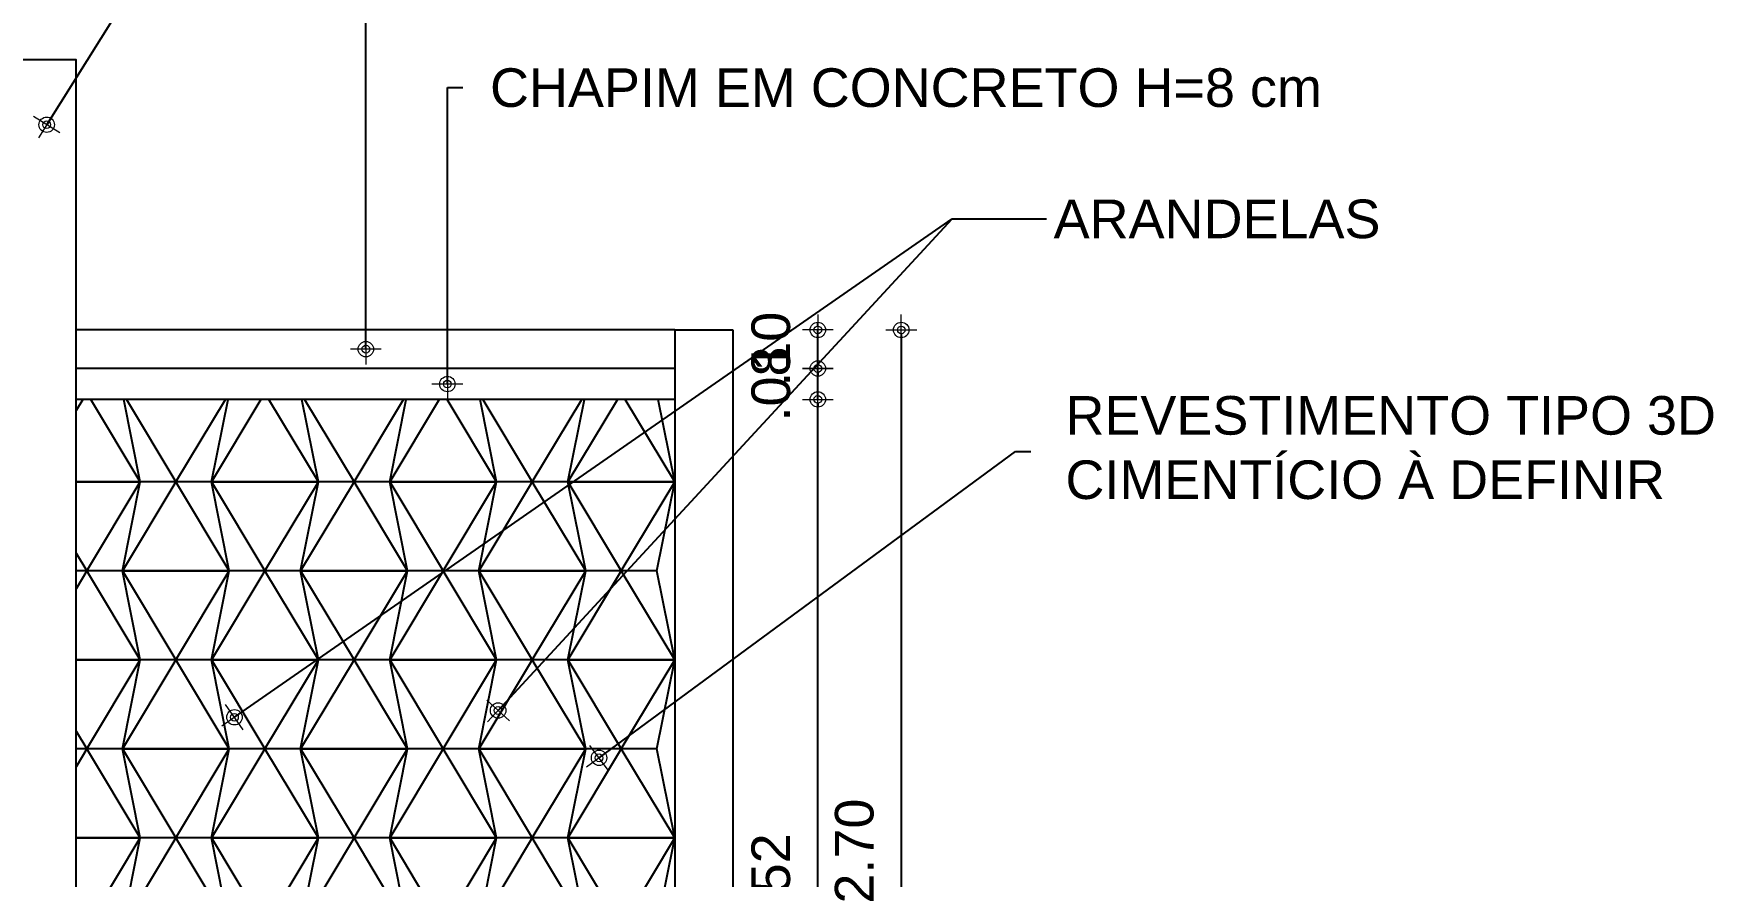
# Model space of a CAD drawing. Header units: millimetres. Extents: x 1540 to 1603, y 509.1 to 598.2.
# Drawn here: x 1582.17 to 1586.519, y 578.618 to 580.802 of the extents above; entities that cross this region are included whole.
import ezdxf

# ---------------------------------------------------------------- set-up
doc = ezdxf.new("R2010")
doc.units = ezdxf.units.MM
doc.linetypes.add('CONTINU', pattern=[0])
for name, color, linetype in [('0-COTAS', 8, 'Continuous'), ('A-PEN-B', 5, 'Continuous'), ('A-PEN-C', 4, 'Continuous')]:
    doc.layers.add(name, color=color, linetype=linetype)
doc.layers.add('COTAS', color=53, linetype='Continuous', lineweight=9)
doc.styles.add('CARIMBO_DADOS', font='arial.ttf', dxfattribs={"height": 0.1})
doc.dimstyles.new('COTAS_EXTERNAS', dxfattribs={"dimtxt": 0.1, "dimasz": 0.01, "dimexe": 0, "dimexo": 0, "dimgap": 0.07, "dimtad": 1, "dimzin": 5, "dimdsep": 46, "dimtxsty": 'CARIMBO_DADOS', "dimblk1": 'CIRCULOS', "dimblk2": 'CIRCULOS', "dimsah": 1, "dimcen": 0, "dimse1": 1, "dimse2": 1, "dimclrd": 8, "dimclre": 8, "dimclrt": 230, "dimadec": 0, "dimazin": 0, "dimtfac": 100, "dimtix": 1, "dimtmove": 2, "dimatfit": 3, "dimldrblk": 'CIRCULOS', "dimfxl": 1, "dimtolj": 1, "dimtzin": 5, "dimarcsym": 0})
doc.dimstyles.get("Standard").update_dxf_attribs({"dimtxt": 0.18, "dimasz": 0.18, "dimexe": 0.18, "dimexo": 0.0625, "dimgap": 0.09, "dimtad": 0, "dimtih": 1, "dimtoh": 1, "dimdec": 4, "dimzin": 0, "dimdsep": 46, "dimtxsty": 'Standard', "dimcen": 0.09, "dimadec": 0, "dimazin": 0, "dimtfac": 1, "dimtdec": 4, "dimtofl": 0, "dimtmove": 0, "dimatfit": 3, "dimfxl": 1, "dimtolj": 1, "dimtzin": 0, "dimarcsym": 0})

# ---------------------------------------------------------------- blocks, each defined once
blk = doc.blocks.new('CIRCULOS')
at = {"layer": 'COTAS'}
for p, q in [((-4, 0), (4, 0)), ((0, 4), (0, -4))]:
    blk.add_line(p, q, dxfattribs=at)
for radius in [2, 1]:
    blk.add_circle((0, 0), radius, dxfattribs=at)
blk = doc.blocks.new('*D966')
at = {"layer": '0-COTAS', "color": 8, "lineweight": -2}
blk.add_line((1584.2006, 577.3441), (1584.2006, 579.8441), dxfattribs=at)
at = {"layer": 'Defpoints', "color": 0}
for p in [(1583.8302, 579.8541), (1584.2006, 579.8541), (1583.9802, 577.3341)]:
    blk.add_point(p, dxfattribs=at)
at = {"layer": '0-COTAS', "color": 8, "lineweight": -2, "xscale": 0.01, "yscale": 0.01, "zscale": 0.01}
for p, rotation in [((1584.2006, 579.8541), 90), ((1584.2006, 577.3341), 270)]:
    blk.add_blockref('CIRCULOS', p, dxfattribs=dict(at, rotation=rotation))
at = {"layer": '0-COTAS', "color": 230, "insert": (1584.0795, 578.5941), "char_height": 0.1, "attachment_point": 5, "rotation": 90, "style": 'CARIMBO_DADOS'}
blk.add_mtext('\\A1;2.52', dxfattribs=at)
blk = doc.blocks.new('*D967')
at = {"layer": '0-COTAS', "color": 8, "lineweight": -2}
for p, q in [((1584.2006, 579.9441), (1584.2006, 579.9541)), ((1584.2006, 579.8541), (1584.2006, 579.9341)), ((1584.2006, 579.8441), (1584.2006, 579.8341))]:
    blk.add_line(p, q, dxfattribs=at)
at = {"layer": 'Defpoints', "color": 0}
for p in [(1583.8302, 579.9341), (1584.2006, 579.9341), (1583.8302, 579.8541)]:
    blk.add_point(p, dxfattribs=at)
at = {"layer": '0-COTAS', "color": 8, "lineweight": -2, "xscale": 0.01, "yscale": 0.01, "zscale": 0.01}
for p, rotation in [((1584.2006, 579.9341), 270), ((1584.2006, 579.8541), 90)]:
    blk.add_blockref('CIRCULOS', p, dxfattribs=dict(at, rotation=rotation))
at = {"layer": '0-COTAS', "color": 230, "insert": (1584.0795, 579.8941), "char_height": 0.1, "attachment_point": 5, "rotation": 90, "style": 'CARIMBO_DADOS'}
blk.add_mtext('\\A1;.08', dxfattribs=at)
blk = doc.blocks.new('*D968')
at = {"layer": '0-COTAS', "color": 8, "lineweight": -2}
for p, q in [((1584.2006, 580.0441), (1584.2006, 580.0541)), ((1584.2006, 579.9341), (1584.2006, 580.0341)), ((1584.2006, 579.9241), (1584.2006, 579.9141))]:
    blk.add_line(p, q, dxfattribs=at)
at = {"layer": 'Defpoints', "color": 0}
for p in [(1583.8302, 580.0341), (1584.2006, 580.0341), (1583.8302, 579.9341)]:
    blk.add_point(p, dxfattribs=at)
at = {"layer": '0-COTAS', "color": 8, "lineweight": -2, "xscale": 0.01, "yscale": 0.01, "zscale": 0.01}
for p, rotation in [((1584.2006, 580.0341), 270), ((1584.2006, 579.9341), 90)]:
    blk.add_blockref('CIRCULOS', p, dxfattribs=dict(at, rotation=rotation))
at = {"layer": '0-COTAS', "color": 230, "insert": (1584.0795, 579.9841), "char_height": 0.1, "attachment_point": 5, "rotation": 90, "style": 'CARIMBO_DADOS'}
blk.add_mtext('\\A1;.10', dxfattribs=at)
blk = doc.blocks.new('*D969')
at = {"layer": '0-COTAS', "color": 8, "lineweight": -2}
blk.add_line((1584.4166, 580.0241), (1584.4166, 577.3441), dxfattribs=at)
at = {"layer": 'Defpoints', "color": 0}
for p in [(1583.9802, 580.0341), (1583.9802, 577.3341), (1584.4166, 577.3341)]:
    blk.add_point(p, dxfattribs=at)
at = {"layer": '0-COTAS', "color": 8, "lineweight": -2, "xscale": 0.01, "yscale": 0.01, "zscale": 0.01}
for p, rotation in [((1584.4166, 580.0341), 90), ((1584.4166, 577.3341), 270)]:
    blk.add_blockref('CIRCULOS', p, dxfattribs=dict(at, rotation=rotation))
at = {"layer": '0-COTAS', "color": 230, "insert": (1584.2956, 578.6841), "char_height": 0.1, "attachment_point": 5, "rotation": 90, "style": 'CARIMBO_DADOS'}
blk.add_mtext('\\A1;2.70', dxfattribs=at)

msp = doc.modelspace()

# ---------------------------------------------------------------- linework, layer by layer
at = {"color": 8, "linetype": 'CONTINU'}
for p, q in [((1582.2977, 579.8541), (1582.2802, 579.825)), ((1582.4464, 579.6406), (1582.3182, 579.8541)), ((1582.4105, 579.8541), (1582.5386, 579.6406)), ((1582.5386, 579.6406), (1582.6667, 579.8541)), ((1582.759, 579.8541), (1582.6309, 579.6406)), ((1582.9076, 579.6406), (1582.7795, 579.8541)), ((1582.8718, 579.8541), (1582.9999, 579.6406)), ((1582.9999, 579.6406), (1583.128, 579.8541)), ((1583.2203, 579.8541), (1583.0922, 579.6406)), ((1583.3689, 579.6406), (1583.2408, 579.8541)), ((1583.3331, 579.8541), (1583.4612, 579.6406)), ((1583.4612, 579.6406), (1583.5893, 579.8541)), ((1583.6816, 579.8541), (1583.5535, 579.6406)), ((1583.8302, 579.6406), (1583.7021, 579.8541)), ((1582.308, 579.4099), (1582.4464, 579.6406)), ((1582.5386, 579.6406), (1582.4002, 579.4099)), ((1582.6309, 579.6406), (1582.4464, 579.6406)), ((1582.677, 579.4099), (1582.5386, 579.6406)), ((1582.6309, 579.6406), (1582.7693, 579.4099)), ((1582.7693, 579.4099), (1582.9076, 579.6406)), ((1582.9999, 579.6406), (1582.8615, 579.4099)), ((1583.0922, 579.6406), (1582.9076, 579.6406)), ((1583.1383, 579.4099), (1582.9999, 579.6406)), ((1583.0922, 579.6406), (1583.2306, 579.4099)), ((1583.2306, 579.4099), (1583.3689, 579.6406)), ((1583.4612, 579.6406), (1583.3228, 579.4099)), ((1583.5535, 579.6406), (1583.3689, 579.6406)), ((1583.5996, 579.4099), (1583.4612, 579.6406)), ((1583.5535, 579.6406), (1583.6918, 579.4099)), ((1583.6918, 579.4099), (1583.8302, 579.6406)), ((1582.2802, 579.4561), (1582.308, 579.4099)), ((1582.4002, 579.4099), (1582.2802, 579.4099)), ((1582.308, 579.4099), (1582.2802, 579.3637)), ((1582.4464, 579.1793), (1582.308, 579.4099)), ((1582.4002, 579.4099), (1582.5386, 579.1793)), ((1582.5386, 579.1793), (1582.677, 579.4099)), ((1582.7693, 579.4099), (1582.6309, 579.1793)), ((1582.8615, 579.4099), (1582.677, 579.4099)), ((1582.9076, 579.1793), (1582.7693, 579.4099)), ((1582.8615, 579.4099), (1582.9999, 579.1793)), ((1582.9999, 579.1793), (1583.1383, 579.4099)), ((1583.2306, 579.4099), (1583.0922, 579.1793)), ((1583.3228, 579.4099), (1583.1383, 579.4099)), ((1583.3689, 579.1793), (1583.2306, 579.4099)), ((1583.3228, 579.4099), (1583.4612, 579.1793)), ((1583.4612, 579.1793), (1583.5996, 579.4099)), ((1583.6918, 579.4099), (1583.5535, 579.1793)), ((1583.7841, 579.4099), (1583.5996, 579.4099)), ((1583.8302, 579.1793), (1583.6918, 579.4099)), ((1582.308, 578.9486), (1582.4464, 579.1793)), ((1582.5386, 579.1793), (1582.4002, 578.9486)), ((1582.6309, 579.1793), (1582.4464, 579.1793)), ((1582.677, 578.9486), (1582.5386, 579.1793)), ((1582.6309, 579.1793), (1582.7693, 578.9486)), ((1582.7693, 578.9486), (1582.9076, 579.1793)), ((1582.9999, 579.1793), (1582.8615, 578.9486)), ((1583.0922, 579.1793), (1582.9076, 579.1793)), ((1583.1383, 578.9486), (1582.9999, 579.1793)), ((1583.0922, 579.1793), (1583.2306, 578.9486)), ((1583.2306, 578.9486), (1583.3689, 579.1793)), ((1583.4612, 579.1793), (1583.3228, 578.9486)), ((1583.5535, 579.1793), (1583.3689, 579.1793)), ((1583.5996, 578.9486), (1583.4612, 579.1793)), ((1583.5535, 579.1793), (1583.6918, 578.9486)), ((1583.6918, 578.9486), (1583.8302, 579.1793)), ((1582.2802, 578.9948), (1582.308, 578.9486)), ((1582.4002, 578.9486), (1582.2802, 578.9486)), ((1582.308, 578.9486), (1582.2802, 578.9024)), ((1582.4464, 578.718), (1582.308, 578.9486)), ((1582.4002, 578.9486), (1582.5386, 578.718)), ((1582.5386, 578.718), (1582.677, 578.9486)), ((1582.7693, 578.9486), (1582.6309, 578.718)), ((1582.8615, 578.9486), (1582.677, 578.9486)), ((1582.9076, 578.718), (1582.7693, 578.9486)), ((1582.8615, 578.9486), (1582.9999, 578.718)), ((1582.9999, 578.718), (1583.1383, 578.9486)), ((1583.2306, 578.9486), (1583.0922, 578.718)), ((1583.3228, 578.9486), (1583.1383, 578.9486)), ((1583.3689, 578.718), (1583.2306, 578.9486)), ((1583.3228, 578.9486), (1583.4612, 578.718)), ((1583.4612, 578.718), (1583.5996, 578.9486)), ((1583.6918, 578.9486), (1583.5535, 578.718)), ((1583.7841, 578.9486), (1583.5996, 578.9486)), ((1583.8302, 578.718), (1583.6918, 578.9486)), ((1582.308, 578.4873), (1582.4464, 578.718)), ((1582.5386, 578.718), (1582.4002, 578.4873)), ((1582.6309, 578.718), (1582.4464, 578.718)), ((1582.677, 578.4873), (1582.5386, 578.718)), ((1582.6309, 578.718), (1582.7693, 578.4873)), ((1582.7693, 578.4873), (1582.9076, 578.718)), ((1582.9999, 578.718), (1582.8615, 578.4873)), ((1583.0922, 578.718), (1582.9076, 578.718)), ((1583.1383, 578.4873), (1582.9999, 578.718)), ((1583.0922, 578.718), (1583.2306, 578.4873)), ((1583.2306, 578.4873), (1583.3689, 578.718)), ((1583.4612, 578.718), (1583.3228, 578.4873)), ((1583.5535, 578.718), (1583.3689, 578.718)), ((1583.5996, 578.4873), (1583.4612, 578.718)), ((1583.5535, 578.718), (1583.6918, 578.4873)), ((1583.6918, 578.4873), (1583.8302, 578.718))]:
    msp.add_line(p, q, dxfattribs=at)
at = {"color": 8}
for p, q in [((1582.4464, 579.6406), (1582.2802, 579.6406)), ((1582.2802, 579.6406), (1582.4464, 579.6406)), ((1582.4464, 579.6406), (1582.2802, 579.6406)), ((1582.2802, 579.6406), (1582.4464, 579.6406)), ((1582.4464, 579.6406), (1582.2802, 579.6406)), ((1582.2802, 579.6406), (1582.4464, 579.6406)), ((1582.4464, 579.6406), (1582.2802, 579.6406)), ((1582.2802, 579.6406), (1582.4464, 579.6406)), ((1582.4464, 579.6406), (1582.2802, 579.6406)), ((1582.2802, 579.6406), (1582.4464, 579.6406)), ((1582.9076, 579.6406), (1582.6309, 579.6406)), ((1582.6309, 579.6406), (1582.9076, 579.6406)), ((1582.9076, 579.6406), (1582.6309, 579.6406)), ((1582.6309, 579.6406), (1582.9076, 579.6406)), ((1582.9076, 579.6406), (1582.6309, 579.6406)), ((1582.6309, 579.6406), (1582.9076, 579.6406)), ((1582.9076, 579.6406), (1582.6309, 579.6406)), ((1582.6309, 579.6406), (1582.9076, 579.6406)), ((1583.3689, 579.6406), (1583.0922, 579.6406)), ((1583.0922, 579.6406), (1583.3689, 579.6406)), ((1583.3689, 579.6406), (1583.0922, 579.6406)), ((1583.0922, 579.6406), (1583.3689, 579.6406)), ((1583.3689, 579.6406), (1583.0922, 579.6406)), ((1583.0922, 579.6406), (1583.3689, 579.6406)), ((1583.3689, 579.6406), (1583.0922, 579.6406)), ((1583.0922, 579.6406), (1583.3689, 579.6406)), ((1583.8302, 579.6406), (1583.5535, 579.6406)), ((1583.5535, 579.6406), (1583.8302, 579.6406)), ((1583.8302, 579.6406), (1583.5535, 579.6406)), ((1583.5535, 579.6406), (1583.8302, 579.6406)), ((1583.8302, 579.6406), (1583.5535, 579.6406)), ((1583.5535, 579.6406), (1583.8302, 579.6406)), ((1583.8302, 579.6406), (1583.5535, 579.6406)), ((1583.5535, 579.6406), (1583.8302, 579.6406)), ((1582.677, 579.4099), (1582.4002, 579.4099)), ((1582.4002, 579.4099), (1582.677, 579.4099)), ((1582.677, 579.4099), (1582.4002, 579.4099)), ((1582.4002, 579.4099), (1582.677, 579.4099)), ((1582.677, 579.4099), (1582.4002, 579.4099)), ((1582.4002, 579.4099), (1582.677, 579.4099)), ((1583.1383, 579.4099), (1582.8615, 579.4099)), ((1582.8615, 579.4099), (1583.1383, 579.4099)), ((1583.1383, 579.4099), (1582.8615, 579.4099)), ((1582.8615, 579.4099), (1583.1383, 579.4099)), ((1583.1383, 579.4099), (1582.8615, 579.4099)), ((1582.8615, 579.4099), (1583.1383, 579.4099)), ((1583.1383, 579.4099), (1582.8615, 579.4099)), ((1582.8615, 579.4099), (1583.1383, 579.4099)), ((1583.5996, 579.4099), (1583.3228, 579.4099)), ((1583.3228, 579.4099), (1583.5996, 579.4099)), ((1583.5996, 579.4099), (1583.3228, 579.4099)), ((1583.3228, 579.4099), (1583.5996, 579.4099)), ((1583.5996, 579.4099), (1583.3228, 579.4099)), ((1583.3228, 579.4099), (1583.5996, 579.4099)), ((1583.5996, 579.4099), (1583.3228, 579.4099)), ((1583.3228, 579.4099), (1583.5996, 579.4099)), ((1582.4464, 579.1793), (1582.2802, 579.1793)), ((1582.2802, 579.1793), (1582.4464, 579.1793)), ((1582.4464, 579.1793), (1582.2802, 579.1793)), ((1582.2802, 579.1793), (1582.4464, 579.1793)), ((1582.4464, 579.1793), (1582.2802, 579.1793)), ((1582.2802, 579.1793), (1582.4464, 579.1793)), ((1582.4464, 579.1793), (1582.2802, 579.1793)), ((1582.2802, 579.1793), (1582.4464, 579.1793)), ((1582.4464, 579.1793), (1582.2802, 579.1793)), ((1582.2802, 579.1793), (1582.4464, 579.1793)), ((1582.9076, 579.1793), (1582.6309, 579.1793)), ((1582.6309, 579.1793), (1582.9076, 579.1793)), ((1582.9076, 579.1793), (1582.6309, 579.1793)), ((1582.6309, 579.1793), (1582.9076, 579.1793)), ((1582.9076, 579.1793), (1582.6309, 579.1793)), ((1582.6309, 579.1793), (1582.9076, 579.1793)), ((1583.3689, 579.1793), (1583.0922, 579.1793)), ((1583.0922, 579.1793), (1583.3689, 579.1793)), ((1583.3689, 579.1793), (1583.0922, 579.1793)), ((1583.0922, 579.1793), (1583.3689, 579.1793)), ((1583.3689, 579.1793), (1583.0922, 579.1793)), ((1583.0922, 579.1793), (1583.3689, 579.1793)), ((1583.3689, 579.1793), (1583.0922, 579.1793)), ((1583.0922, 579.1793), (1583.3689, 579.1793)), ((1583.8302, 579.1793), (1583.5535, 579.1793)), ((1583.5535, 579.1793), (1583.8302, 579.1793)), ((1583.8302, 579.1793), (1583.5535, 579.1793)), ((1583.5535, 579.1793), (1583.8302, 579.1793)), ((1583.8302, 579.1793), (1583.5535, 579.1793)), ((1583.5535, 579.1793), (1583.8302, 579.1793)), ((1583.8302, 579.1793), (1583.5535, 579.1793)), ((1583.5535, 579.1793), (1583.8302, 579.1793)), ((1582.677, 578.9486), (1582.4002, 578.9486)), ((1582.4002, 578.9486), (1582.677, 578.9486)), ((1582.677, 578.9486), (1582.4002, 578.9486)), ((1582.4002, 578.9486), (1582.677, 578.9486)), ((1582.677, 578.9486), (1582.4002, 578.9486)), ((1582.4002, 578.9486), (1582.677, 578.9486)), ((1583.1383, 578.9486), (1582.8615, 578.9486)), ((1582.8615, 578.9486), (1583.1383, 578.9486)), ((1583.1383, 578.9486), (1582.8615, 578.9486)), ((1582.8615, 578.9486), (1583.1383, 578.9486)), ((1583.1383, 578.9486), (1582.8615, 578.9486)), ((1582.8615, 578.9486), (1583.1383, 578.9486)), ((1583.1383, 578.9486), (1582.8615, 578.9486)), ((1582.8615, 578.9486), (1583.1383, 578.9486)), ((1583.5996, 578.9486), (1583.3228, 578.9486)), ((1583.3228, 578.9486), (1583.5996, 578.9486)), ((1583.5996, 578.9486), (1583.3228, 578.9486)), ((1583.3228, 578.9486), (1583.5996, 578.9486)), ((1583.5996, 578.9486), (1583.3228, 578.9486)), ((1583.3228, 578.9486), (1583.5996, 578.9486)), ((1583.5996, 578.9486), (1583.3228, 578.9486)), ((1583.3228, 578.9486), (1583.5996, 578.9486)), ((1582.4464, 578.718), (1582.2802, 578.718)), ((1582.2802, 578.718), (1582.4464, 578.718)), ((1582.4464, 578.718), (1582.2802, 578.718)), ((1582.2802, 578.718), (1582.4464, 578.718)), ((1582.4464, 578.718), (1582.2802, 578.718)), ((1582.2802, 578.718), (1582.4464, 578.718)), ((1582.4464, 578.718), (1582.2802, 578.718)), ((1582.2802, 578.718), (1582.4464, 578.718)), ((1582.4464, 578.718), (1582.2802, 578.718)), ((1582.2802, 578.718), (1582.4464, 578.718)), ((1582.9076, 578.718), (1582.6309, 578.718)), ((1582.6309, 578.718), (1582.9076, 578.718)), ((1582.9076, 578.718), (1582.6309, 578.718)), ((1582.6309, 578.718), (1582.9076, 578.718)), ((1582.9076, 578.718), (1582.6309, 578.718)), ((1582.6309, 578.718), (1582.9076, 578.718)), ((1583.3689, 578.718), (1583.0922, 578.718)), ((1583.0922, 578.718), (1583.3689, 578.718)), ((1583.3689, 578.718), (1583.0922, 578.718)), ((1583.0922, 578.718), (1583.3689, 578.718)), ((1583.3689, 578.718), (1583.0922, 578.718)), ((1583.0922, 578.718), (1583.3689, 578.718)), ((1583.8302, 578.718), (1583.5535, 578.718)), ((1583.5535, 578.718), (1583.8302, 578.718)), ((1583.8302, 578.718), (1583.5535, 578.718)), ((1583.5535, 578.718), (1583.8302, 578.718)), ((1583.8302, 578.718), (1583.5535, 578.718)), ((1583.5535, 578.718), (1583.8302, 578.718)), ((1583.8302, 578.718), (1583.5535, 578.718)), ((1583.5535, 578.718), (1583.8302, 578.718))]:
    msp.add_line(p, q, dxfattribs=at)
at = {"color": 8, "linetype": 'CONTINU'}
for points in [[(1582.4002, 579.4099), (1582.4464, 579.6406), (1582.4036, 579.8541)], [(1582.4464, 579.6406), (1582.4036, 579.8541)], [(1582.677, 579.4099), (1582.6309, 579.6406), (1582.6736, 579.8541)], [(1582.6309, 579.6406), (1582.6736, 579.8541)], [(1582.8615, 579.4099), (1582.9076, 579.6406), (1582.8649, 579.8541)], [(1582.9076, 579.6406), (1582.8649, 579.8541)], [(1583.1383, 579.4099), (1583.0922, 579.6406), (1583.1349, 579.8541)], [(1583.0922, 579.6406), (1583.1349, 579.8541)], [(1583.3228, 579.4099), (1583.3689, 579.6406), (1583.3262, 579.8541)], [(1583.3689, 579.6406), (1583.3262, 579.8541)], [(1583.5996, 579.4099), (1583.5535, 579.6406), (1583.5962, 579.8541)], [(1583.5535, 579.6406), (1583.5962, 579.8541)], [(1583.8302, 579.6406), (1583.7875, 579.8541)], [(1582.4464, 579.1793), (1582.4002, 579.4099), (1582.4464, 579.6406)], [(1582.6309, 579.1793), (1582.677, 579.4099), (1582.6309, 579.6406)], [(1582.9076, 579.1793), (1582.8615, 579.4099), (1582.9076, 579.6406)], [(1583.0922, 579.1793), (1583.1383, 579.4099), (1583.0922, 579.6406)], [(1583.3689, 579.1793), (1583.3228, 579.4099), (1583.3689, 579.6406)], [(1583.5535, 579.1793), (1583.5996, 579.4099), (1583.5535, 579.6406)], [(1583.8302, 579.1793), (1583.7841, 579.4099), (1583.8302, 579.6406)], [(1582.4002, 578.9486), (1582.4464, 579.1793), (1582.4002, 579.4099)], [(1582.677, 578.9486), (1582.6309, 579.1793), (1582.677, 579.4099)], [(1582.8615, 578.9486), (1582.9076, 579.1793), (1582.8615, 579.4099)], [(1583.1383, 578.9486), (1583.0922, 579.1793), (1583.1383, 579.4099)], [(1583.3228, 578.9486), (1583.3689, 579.1793), (1583.3228, 579.4099)], [(1583.5996, 578.9486), (1583.5535, 579.1793), (1583.5996, 579.4099)], [(1582.4464, 578.718), (1582.4002, 578.9486), (1582.4464, 579.1793)], [(1582.6309, 578.718), (1582.677, 578.9486), (1582.6309, 579.1793)], [(1582.9076, 578.718), (1582.8615, 578.9486), (1582.9076, 579.1793)], [(1583.0922, 578.718), (1583.1383, 578.9486), (1583.0922, 579.1793)], [(1583.3689, 578.718), (1583.3228, 578.9486), (1583.3689, 579.1793)], [(1583.5535, 578.718), (1583.5996, 578.9486), (1583.5535, 579.1793)], [(1583.8302, 578.718), (1583.7841, 578.9486), (1583.8302, 579.1793)], [(1582.4002, 578.4873), (1582.4464, 578.718), (1582.4002, 578.9486)], [(1582.677, 578.4873), (1582.6309, 578.718), (1582.677, 578.9486)], [(1582.8615, 578.4873), (1582.9076, 578.718), (1582.8615, 578.9486)], [(1583.1383, 578.4873), (1583.0922, 578.718), (1583.1383, 578.9486)], [(1583.3228, 578.4873), (1583.3689, 578.718), (1583.3228, 578.9486)], [(1583.5996, 578.4873), (1583.5535, 578.718), (1583.5996, 578.9486)], [(1582.4464, 578.2567), (1582.4002, 578.4873), (1582.4464, 578.718)], [(1582.6309, 578.2567), (1582.677, 578.4873), (1582.6309, 578.718)], [(1582.9076, 578.2567), (1582.8615, 578.4873), (1582.9076, 578.718)], [(1583.0922, 578.2567), (1583.1383, 578.4873), (1583.0922, 578.718)], [(1583.3689, 578.2567), (1583.3228, 578.4873), (1583.3689, 578.718)], [(1583.5535, 578.2567), (1583.5996, 578.4873), (1583.5535, 578.718)], [(1583.8302, 578.2567), (1583.7841, 578.4873), (1583.8302, 578.718)]]:
    msp.add_lwpolyline(points, dxfattribs=at)
at = {"layer": '0-COTAS', "color": 1}
for p, q in [((1582.2802, 577.3341), (1582.2802, 580.6341)), ((1583.8302, 580.0341), (1583.8302, 577.3341)), ((1583.8302, 580.0341), (1583.9802, 580.0341)), ((1583.9802, 580.0341), (1583.9802, 577.3341))]:
    msp.add_line(p, q, dxfattribs=at)
at = {"layer": '0-COTAS', "color": 5}
for p, q in [((1583.8302, 580.0341), (1582.2802, 580.0341)), ((1583.8302, 579.9341), (1582.2802, 579.9341)), ((1583.8302, 579.8541), (1582.2802, 579.8541))]:
    msp.add_line(p, q, dxfattribs=at)
at = {"layer": '0-COTAS', "color": 1}
msp.add_lwpolyline([(1582.2802, 580.6341), (1582.2802, 580.6341), (1582.2802, 580.7341), (1579.9302, 580.7341), (1579.9302, 580.6341), (1582.1302, 580.6341)], dxfattribs=at)

# ---------------------------------------------------------------- texts
at = {"layer": 'A-PEN-B', "color": 230, "char_height": 0.1, "attachment_point": 1, "style": 'CARIMBO_DADOS'}
for s, insert in [('CHAPIM EM CONCRETO H=8 cm', (1583.352, 580.7118)), ('REVESTIMENTO TIPO 3D\\PCIMENTÍCIO À DEFINIR', (1584.8418, 579.8628))]:
    msp.add_mtext(s, dxfattribs=dict(at, insert=insert))
at = {"layer": 'A-PEN-C', "color": 230, "insert": (1584.8112, 580.3718), "char_height": 0.1, "attachment_point": 1, "style": 'CARIMBO_DADOS'}
msp.add_mtext('ARANDELAS', dxfattribs=at)

# ---------------------------------------------------------------- dimensions: what is measured, and where the dimension line sits
at = {"layer": '0-COTAS'}
for base, p1, p2, picture, middle in [((1584.2006, 580.0341), (1583.8302, 579.9341), (1583.8302, 580.0341), '*D968', (1584.0795, 579.9841)), ((1584.4166, 577.3341), (1583.9802, 580.0341), (1583.9802, 577.3341), '*D969', (1584.2956, 578.6841)), ((1584.2006, 579.9341), (1583.8302, 579.8541), (1583.8302, 579.9341), '*D967', (1584.0795, 579.8941)), ((1584.2006, 579.8541), (1583.9802, 577.3341), (1583.8302, 579.8541), '*D966', (1584.0795, 578.5941))]:
    dim = msp.add_linear_dim(base=base, p1=p1, p2=p2, angle=90, dimstyle='Standard', override={"dimtxt": 0.1, "dimasz": 0.01, "dimexe": 0, "dimexo": 0, "dimgap": 0.07, "dimtad": 1, "dimtih": 0, "dimtoh": 0, "dimdec": 2, "dimzin": 5, "dimtxsty": 'CARIMBO_DADOS', "dimblk1": 'CIRCULOS', "dimblk2": 'CIRCULOS', "dimsah": 1, "dimcen": 0, "dimse1": 1, "dimse2": 1, "dimclrd": 8, "dimclre": 8, "dimclrt": 230, "dimtfac": 100, "dimtdec": 2, "dimtix": 1, "dimtofl": 1, "dimtmove": 2, "dimldrblk": 'CIRCULOS', "dimtzin": 5}, dxfattribs=at)
    dim.commit()
    dim.dimension.update_dxf_attribs({"geometry": picture, "text_midpoint": middle})

# ---------------------------------------------------------------- leaders
at = {"layer": 'A-PEN-B', "color": 3, "annotation_type": 0, "has_hookline": 1, "hookline_direction": 0}
for points, text_width in [([(1581.0726, 580.0042), (1582.4069, 581.7878), (1582.6107, 581.7853)], 2.7776), ([(1583.0305, 579.9843), (1583.0305, 580.9977), (1583.0709, 580.9977)], 2.2156), ([(1583.2416, 579.8938), (1583.2416, 580.6618), (1583.282, 580.6618)], 2.1379)]:
    msp.add_leader(points, dimstyle='Standard', override={"dimtxt": 0.1, "dimasz": 0.01, "dimexe": 0, "dimexo": 0, "dimgap": 0.07, "dimtad": 0, "dimtih": 0, "dimtoh": 0, "dimdec": 2, "dimzin": 5, "dimtxsty": 'CARIMBO_DADOS', "dimcen": 0, "dimse1": 1, "dimse2": 1, "dimclrd": 8, "dimclre": 8, "dimclrt": 230, "dimtfac": 100, "dimtdec": 2, "dimtix": 1, "dimtofl": 1, "dimtmove": 2, "dimldrblk": 'CIRCULOS', "dimtzin": 5}, dxfattribs=dict(at, text_width=text_width))
for points in [[(1582.2042, 580.5656), (1582.7029, 581.3592), (1582.7433, 581.3592)], [(1583.6343, 578.9256), (1584.7122, 579.7191), (1584.7525, 579.7191)]]:
    msp.add_leader(points, dimstyle='Standard', override={"dimtxt": 0.1, "dimasz": 0.01, "dimexe": 0, "dimexo": 0, "dimgap": 0.07, "dimtad": 0, "dimtih": 0, "dimtoh": 0, "dimdec": 2, "dimzin": 5, "dimtxsty": 'CARIMBO_DADOS', "dimcen": 0, "dimse1": 1, "dimse2": 1, "dimclrd": 8, "dimclre": 8, "dimclrt": 230, "dimtfac": 100, "dimtdec": 2, "dimtix": 1, "dimtofl": 1, "dimtmove": 2, "dimldrblk": 'CIRCULOS', "dimtzin": 5}, dxfattribs=at)
at = {"layer": 'A-PEN-C', "annotation_type": 0, "has_hookline": 1, "hookline_direction": 0, "text_width": 0.8389}
for points in [[(1582.6903, 579.0307), (1584.5482, 580.3219), (1584.7931, 580.3218)], [(1583.3729, 579.0483), (1584.5482, 580.3219), (1584.7931, 580.3218)]]:
    msp.add_leader(points, dimstyle='COTAS_EXTERNAS', override={"dimgap": 0.07, "dimtad": 0, "dimfxl": 0}, dxfattribs=at)

doc.saveas('drawing.dxf')
